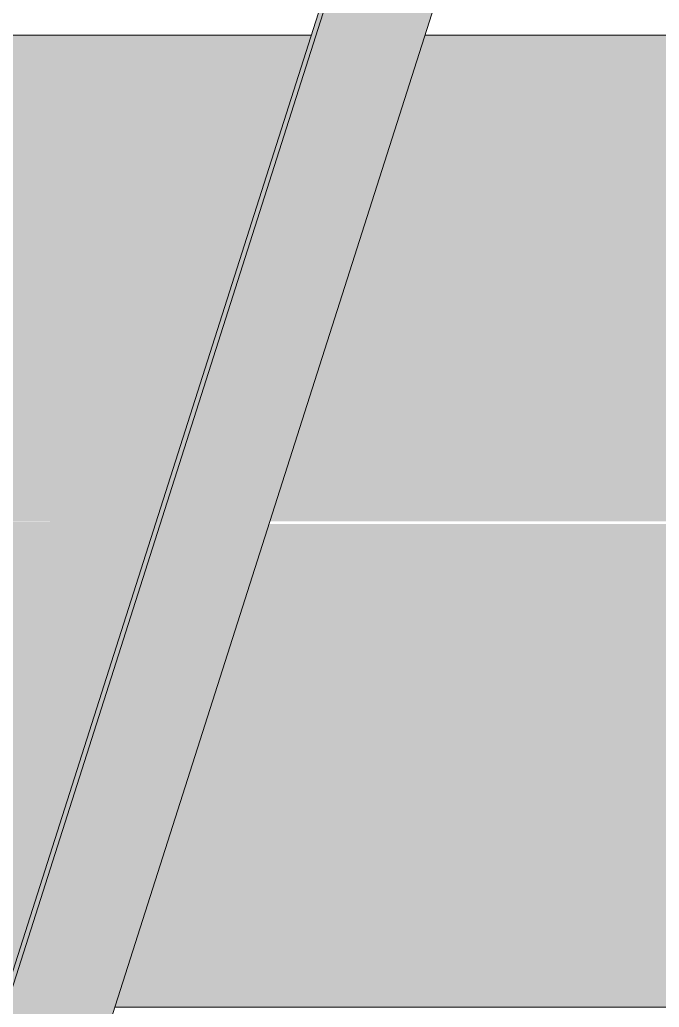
# Model space of a CAD drawing. Header units: inches. Extents: x -54880 to -186, y -132 to 853.
# Drawn here: x -13209.7 to -13191.29, y 250 to 278.44 of the extents above; entities that cross this region are included whole.
import ezdxf

# ---------------------------------------------------------------- set-up
doc = ezdxf.new("R2010")
doc.units = ezdxf.units.IN
doc.header["$MEASUREMENT"] = 0
doc.layers.add('M-HVAC-DUCT', color=70, linetype='Continuous', lineweight=9)
doc.layers.add('Q-SPCQ', color=91, linetype='Continuous', lineweight=9)

# ---------------------------------------------------------------- blocks, each defined once
blk = doc.blocks.new('Basketball_Backstop-Performance_Sports_Systems-3103-Ceiling_Hung - 27_-0_ to 27_-11 7_8_-652462-Section 6')
at = {"layer": 'Q-SPCQ'}
h = blk.add_hatch(color=256, dxfattribs=at)
h.paths.add_polyline_path([(-25618.958, 157.563), (-25617.075, 157.563), (-25616.238, 160.188), (-25618.958, 160.188)], flags=0)
h.paths.add_polyline_path([(-25618.06, 164.313), (-25614.923, 164.313), (-25577.736, 280.918), (-25579.159, 281.375), (-25580.727, 281.375), (-25617.688, 165.481)], flags=0)
blk.add_hatch(color=256, dxfattribs=at).paths.add_polyline_path([(-25618.194, 164.313), (-25618.06, 164.313), (-25580.727, 281.375), (-25580.861, 281.375), (-25617.821, 165.481)], flags=0)
for p, q in [((-25580.861, 281.375), (-25618.194, 164.313)), ((-25618.06, 164.313), (-25580.727, 281.375)), ((-25614.923, 164.313), (-25577.736, 280.918))]:
    blk.add_line(p, q, dxfattribs=at)

msp = doc.modelspace()

# ---------------------------------------------------------------- hatches: boundary and pattern name
at = {"layer": 'M-HVAC-DUCT'}
h = msp.add_hatch(color=256, dxfattribs=at)
h.paths.add_polyline_path([(-12808.26482, 264), (-12615.01674, 264), (-12619.48151, 278), (-13198.03372, 278), (-13202.49848, 264), (-12877.38332, 264)], flags=0)
h.paths.add_polyline_path([(-13413.05169, 264), (-13280.58413, 264), (-13285.0489, 278), (-13423.72456, 278), (-13423.72456, 264)], flags=0)
h.paths.add_polyline_path([(-13277.31287, 264), (-13244.85381, 264), (-13244.85381, 278), (-13281.77763, 278), (-13278.00758, 266.1784)], flags=0)
h.paths.add_polyline_path([(-12021.72456, 264), (-12021.72456, 278), (-12532.49104, 277.92251), (-12536.93109, 264), (-12047.96132, 264)], flags=0)
h.paths.add_polyline_path([(-13238.22881, 264), (-13205.76975, 264), (-13201.30498, 278), (-13238.22881, 278), (-13238.22881, 266.10942)], flags=0)
h.paths.add_polyline_path([(-12611.74548, 264), (-12579.28642, 264), (-12579.30979, 278), (-12616.21024, 278), (-12612.07193, 265.02367)], flags=0)
h.paths.add_polyline_path([(-12572.66142, 264), (-12540.20236, 264), (-12535.73759, 278), (-12572.66142, 277.91642), (-12572.66142, 264.95533)], flags=0)
h = msp.add_hatch(color=256, dxfattribs=at)
h.paths.add_polyline_path([(-12021.72456, 250), (-12021.72456, 264), (-12536.95796, 263.91576), (-12541.39586, 250), (-12047.96132, 250)], flags=0)
h.paths.add_polyline_path([(-13423.72456, 250), (-13276.11936, 250), (-13280.58413, 264), (-13423.72456, 263.91576), (-13423.72456, 250.19115)], flags=0)
h.paths.add_polyline_path([(-13272.8481, 250), (-13244.85381, 250), (-13244.85381, 264), (-13277.286, 263.91576), (-13272.90863, 250.18981)], flags=0)
h.paths.add_polyline_path([(-13238.22881, 250), (-13210.23452, 250), (-13205.76975, 264), (-13238.22881, 263.91576), (-13238.22881, 250.18455)], flags=0)
h.paths.add_polyline_path([(-13197.10326, 250), (-12610.55197, 250), (-12615.01674, 264), (-13202.52535, 263.91576), (-13206.96325, 250), (-13199.94899, 250)], flags=0)
h.paths.add_polyline_path([(-12544.66713, 250), (-12540.20236, 264), (-12572.66142, 263.91576), (-12572.66142, 250), (-12566.35007, 250)], flags=0)
h.paths.add_polyline_path([(-12607.28071, 250), (-12579.28642, 250.08459), (-12579.28642, 264), (-12611.71861, 263.91576), (-12607.30904, 250.08884)], flags=0)

# ---------------------------------------------------------------- linework, layer by layer
for p, q in [((-13201.30498, 278), (-13238.22881, 278)), ((-12619.48151, 278), (-13198.03372, 278)), ((-13206.96325, 250), (-12610.55197, 250))]:
    msp.add_line(p, q, dxfattribs=at)

# ---------------------------------------------------------------- block references
at = {"layer": 'Q-SPCQ'}
msp.add_blockref('Basketball_Backstop-Performance_Sports_Systems-3103-Ceiling_Hung - 27_-0_ to 27_-11 7_8_-652462-Section 6', (12380.63261, 0), dxfattribs=at)

doc.saveas('drawing.dxf')
